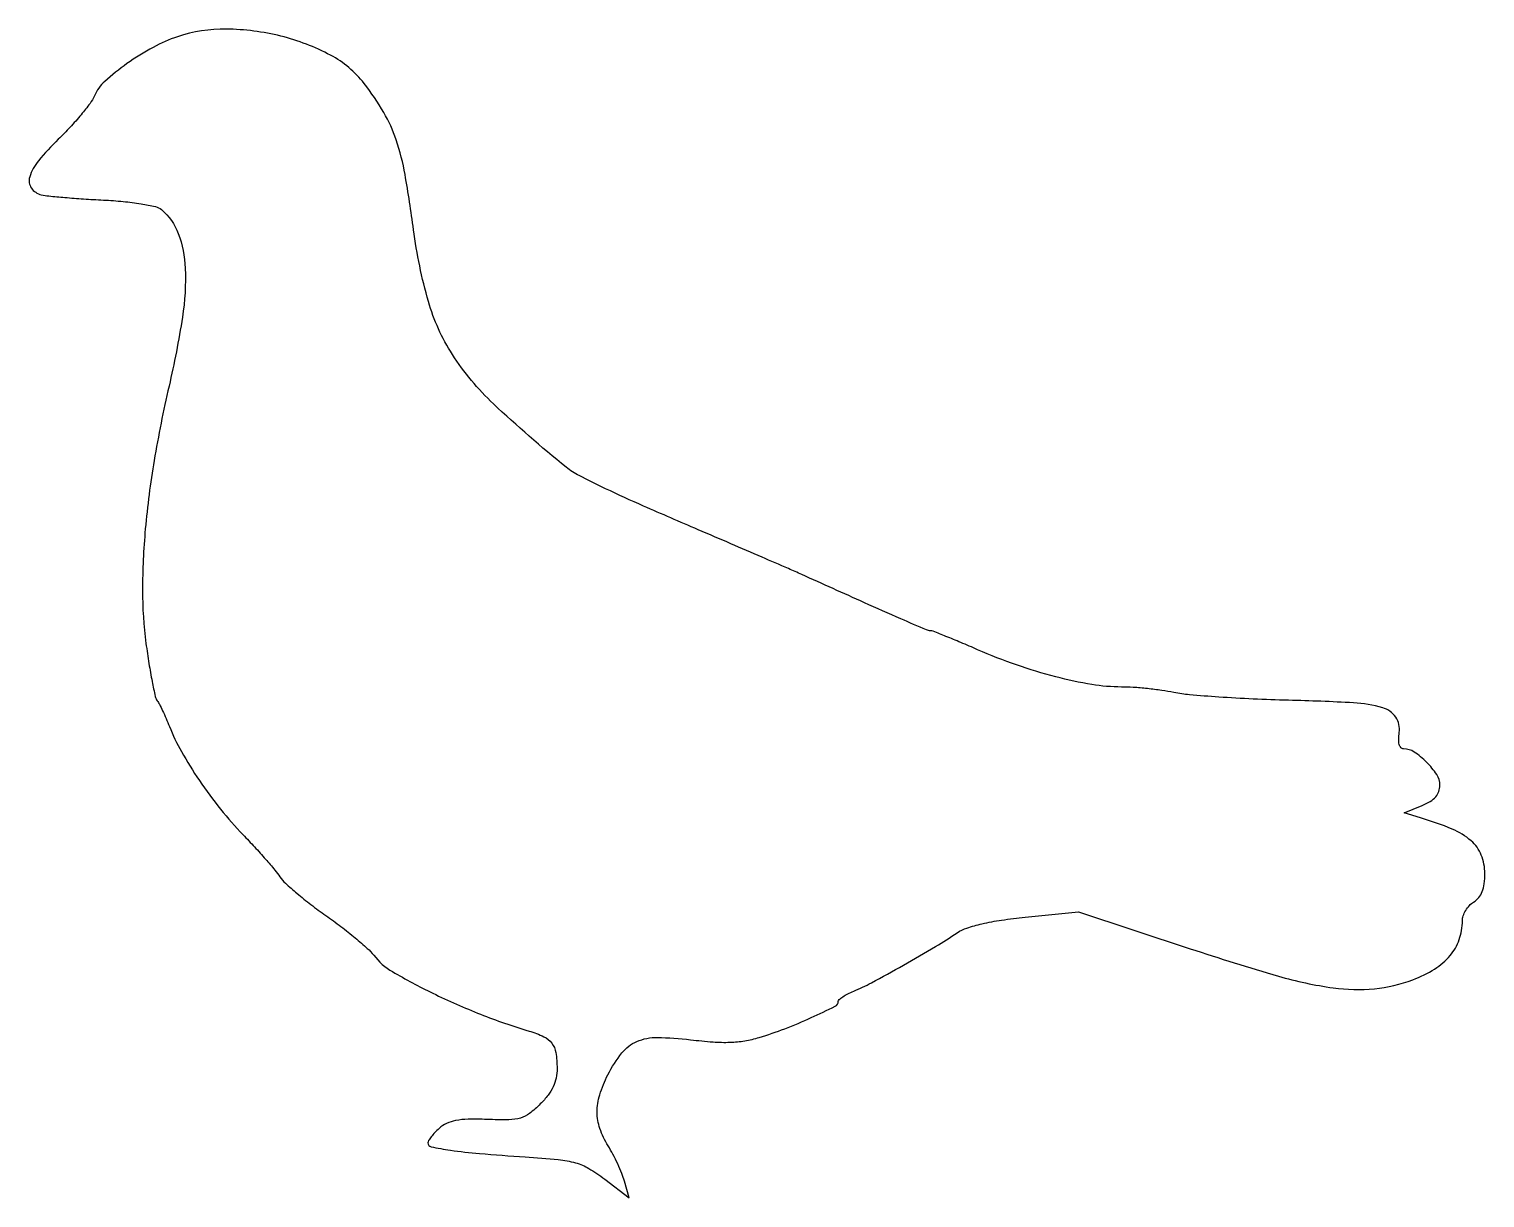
# Model space of a CAD drawing. Extents: x 0 to 259, y 0 to 208.
import ezdxf

# ---------------------------------------------------------------- set-up
doc = ezdxf.new("R2010")
doc.units = 0

msp = doc.modelspace()

# ---------------------------------------------------------------- linework, layer by layer
msp.add_lwpolyline([(26.5, 206.642545, 0.044956), (22.134822, 204.750341, 0.029676), (17.493145, 201.851771, 0.028754), (13.548369, 198.693999, 0.106702), (11.693596, 196.1268, -0.056548), (10.917566, 194.790208, -0.013615), (9.332114, 192.773478, -0.013806), (7.373539, 190.545234, -0.013302), (5.271169, 188.399933, 0.027479), (1.748256, 184.595144, 0.099), (0.186517, 181.69967, 0.227854), (0.485195, 179.733668, 0.190652), (2.25, 178.538729, 0.029272), (3.607647, 178.319806, 0.004149), (6.424319, 178.056956, 0.004715), (9.766346, 177.804751, 0.004), (13.300874, 177.599901, -0.011932), (16.835607, 177.338726, -0.016354), (19.9979, 176.92426, -0.014661), (22.552218, 176.426793, -0.118312), (23.61681, 175.903056, -0.132653), (26.618973, 171.64677, -0.077007), (27.850523, 165.470845, -0.049982), (27.35635, 156.774251, -0.017624), (24.971722, 144.5, 0.014812), (22.326874, 131.283628, 0.019631), (20.753405, 119.118793, 0.021874), (20.254548, 108.194891, 0.033577), (20.87169, 98.747883, 0.006455), (21.395754, 95.165843, 0.008998), (21.963498, 91.976693, 0.00599), (22.516327, 89.333152, 0.106932), (22.877471, 88.548158, -0.041753), (23.265659, 87.930067, -0.008668), (23.835559, 86.779772, -0.009048), (24.451685, 85.416821, -0.008428), (25.03343, 84, 0.035861), (27.172704, 79.507842, 0.020258), (30.361416, 74.383701, 0.01963), (34.150871, 69.255796, 0.023105), (38.140858, 64.723698, -0.005754), (40.183668, 62.559554, -0.005983), (42.149357, 60.376673, -0.00578), (43.80445, 58.449402, -0.025827), (44.701289, 57.260721, 0.057342), (45.68641, 56.112932, 0.011307), (47.722125, 54.31176, 0.011848), (50.204082, 52.31274, 0.010758), (52.857985, 50.366224, -0.009907), (55.537744, 48.407743, -0.010361), (58.097418, 46.372892, -0.010084), (60.23367, 44.527224, -0.044349), (61.367267, 43.309019, 0.095962), (64.714697, 40.381029, 0.018356), (71.872975, 36.557251, 0.019669), (80.389321, 32.809382, 0.020938), (89, 29.827531, -0.036491), (91.63753, 28.821326, -0.12324), (93.057963, 27.66645, -0.123499), (93.765286, 25.980118, -0.036716), (93.984687, 23.173077, -0.05175), (93.815993, 21.471292, -0.059582), (93.301087, 19.923921, -0.053876), (92.384949, 18.422626, -0.032472), (91.007726, 16.853879, -0.032701), (89.073885, 15.157706, -0.093232), (87.483038, 14.352187, -0.067961), (85.432427, 14.048408, -0.011899), (81.520199, 14.097078, 0.012901), (78.155636, 14.132195, 0.042254), (75.944343, 13.910724, 0.063566), (74.341318, 13.395037, 0.074478), (73.012473, 12.511288, 0.019093), (72.241921, 11.758489, 0.024035), (71.591164, 11.002618, 0.023267), (71.11731, 10.333543, 0.143395), (71, 9.93291, 0.356522), (71.572425, 9.232162, 0.01459), (75.013055, 8.635445, 0.015044), (80.177937, 8.052129, 0.004187), (88.300639, 7.449913, -0.007633), (94.205239, 6.971207, -0.04434), (97.273244, 6.397748, -0.065736), (99.636702, 5.385406, -0.029008), (102.458844, 3.479553), (106.816409, 0.153348), (105.967833, 3.112159, 0.025815), (105.496785, 4.483276, 0.012616), (104.763511, 6.180755, 0.012479), (103.910387, 7.911566, 0.017667), (103.059629, 9.403519, -0.055376), (101.601731, 12.47684, -0.082333), (101.104801, 15.406857, -0.07683), (101.569194, 18.48676, -0.042208), (103.012863, 22.025213, -0.049314), (105.52019, 25.93447, -0.125634), (108.177975, 27.963313, -0.103833), (111.81088, 28.681279, -0.027647), (117.73137, 28.283485, 0.012011), (121.718877, 27.890059, 0.026817), (124.764406, 27.826994, 0.03299), (127.370957, 28.085553, 0.031887), (129.951348, 28.685872, 0.018494), (134.481714, 30.234178, 0.015213), (139.195251, 32.208851, 0.007266), (143.470119, 34.230152, 0.286089), (144, 35.080432, -0.218536), (144.158981, 35.426801, -0.029973), (144.807813, 35.920306, -0.029895), (145.69666, 36.44176, -0.021113), (146.75, 36.923013, 0.026987), (149.881239, 38.398302, 0.004759), (155.574489, 41.536558, 0.005395), (161.312858, 44.853367, 0.015801), (165.167134, 47.304735, -0.070046), (166.871004, 48.14513, -0.023281), (169.559308, 48.89435, -0.019645), (173.026355, 49.546622, -0.011181), (177.260201, 50.075677), (186.704386, 51.041884), (206.602193, 44.462558, 0.008961), (222.26602, 39.592827, 0.036317), (232.03185, 37.50218, 0.058891), (239.352805, 37.351013, 0.066289), (246.204019, 38.950742, 0.048132), (250.065716, 40.854213, 0.079558), (252.809794, 43.226841, 0.091076), (254.435666, 46.083448, 0.084144), (255, 49.413091, -0.081493), (255.14733, 50.311039, -0.053134), (255.5875, 51.267223, -0.051989), (256.234905, 52.134091, -0.066898), (257, 52.767927, 0.079526), (257.918881, 53.568927, 0.080277), (258.538284, 54.614296, 0.063771), (258.888872, 56.002814, 0.029997), (259, 57.853486, 0.096984), (258.359915, 61.122387, 0.118272), (256.547796, 63.649041, 0.080001), (253.172765, 65.734612, 0.0253), (247.577864, 67.734257), (244.655728, 68.614757), (247.827864, 69.928699, 0.036408), (249.294849, 70.66556, 0.078405), (250.263673, 71.472944, 0.097253), (250.810211, 72.415104, 0.083129), (251, 73.54874, 0.146736), (250.437398, 75.424521, 0.050899), (248.632393, 77.636206, 0.0509), (246.417187, 79.438132, 0.146323), (244.538334, 80, -0.215164), (244.074862, 80.209127, -0.117076), (243.775209, 80.770955, -0.070549), (243.668761, 81.684348, -0.03023), (243.773638, 82.911059, 0.188507), (243.14749, 85.622952, 0.173737), (240.824249, 87.306926, 0.057546), (235.621389, 88.190387, 0.007073), (224.07926, 88.641773, -0.00502), (217.762796, 88.862826, -0.005568), (211.666636, 89.205539, -0.005182), (206.474903, 89.609538, -0.028599), (203.700779, 90.015212, 0.01496), (201.533749, 90.392712, 0.009365), (198.97869, 90.710719, 0.009397), (196.448083, 90.929658, 0.016879), (194.364913, 91, -0.041795), (189.111343, 91.439917, -0.021685), (182.669024, 92.816053, -0.020266), (175.698561, 94.929082, -0.019167), (168.788799, 97.634523, 0.002912), (165.786174, 98.924226, 0.004371), (163.149851, 100.011391, 0.00186), (160.887698, 100.911442, 0.094014), (160.420876, 101, -0.101983), (159.669745, 101.154815, -0.001265), (155.138151, 103.119301, -0.0025), (148.63556, 105.996604, -0.00055), (137.5, 111.005391, 0.003375), (135.135728, 112.052821, 0.000523), (130.437454, 114.090598, 0.000583), (124.890613, 116.481856, 0.000507), (119.074311, 118.97425, -0.002515), (109.369072, 123.17934, -0.007024), (102.618942, 126.258292, -0.008355), (97.892912, 128.592148, -0.050783), (95.609072, 130.078313, -0.019231), (82.676341, 141.348724, -0.061143), (75.360421, 150.152074, -0.07334), (71.111058, 159.54545, -0.036836), (68.457481, 172.322375, 0.010657), (66.948594, 182.143148, 0.038034), (65.377998, 188.299337, 0.050957), (63.159873, 193.165946, 0.032368), (59.669767, 198.331526, 0.106472), (53.708321, 203.350167, 0.060597), (44.872756, 206.742153, 0.058988), (35.146276, 207.990681, 0.082437)], format="xyb", close=True)

doc.saveas('drawing.dxf')
